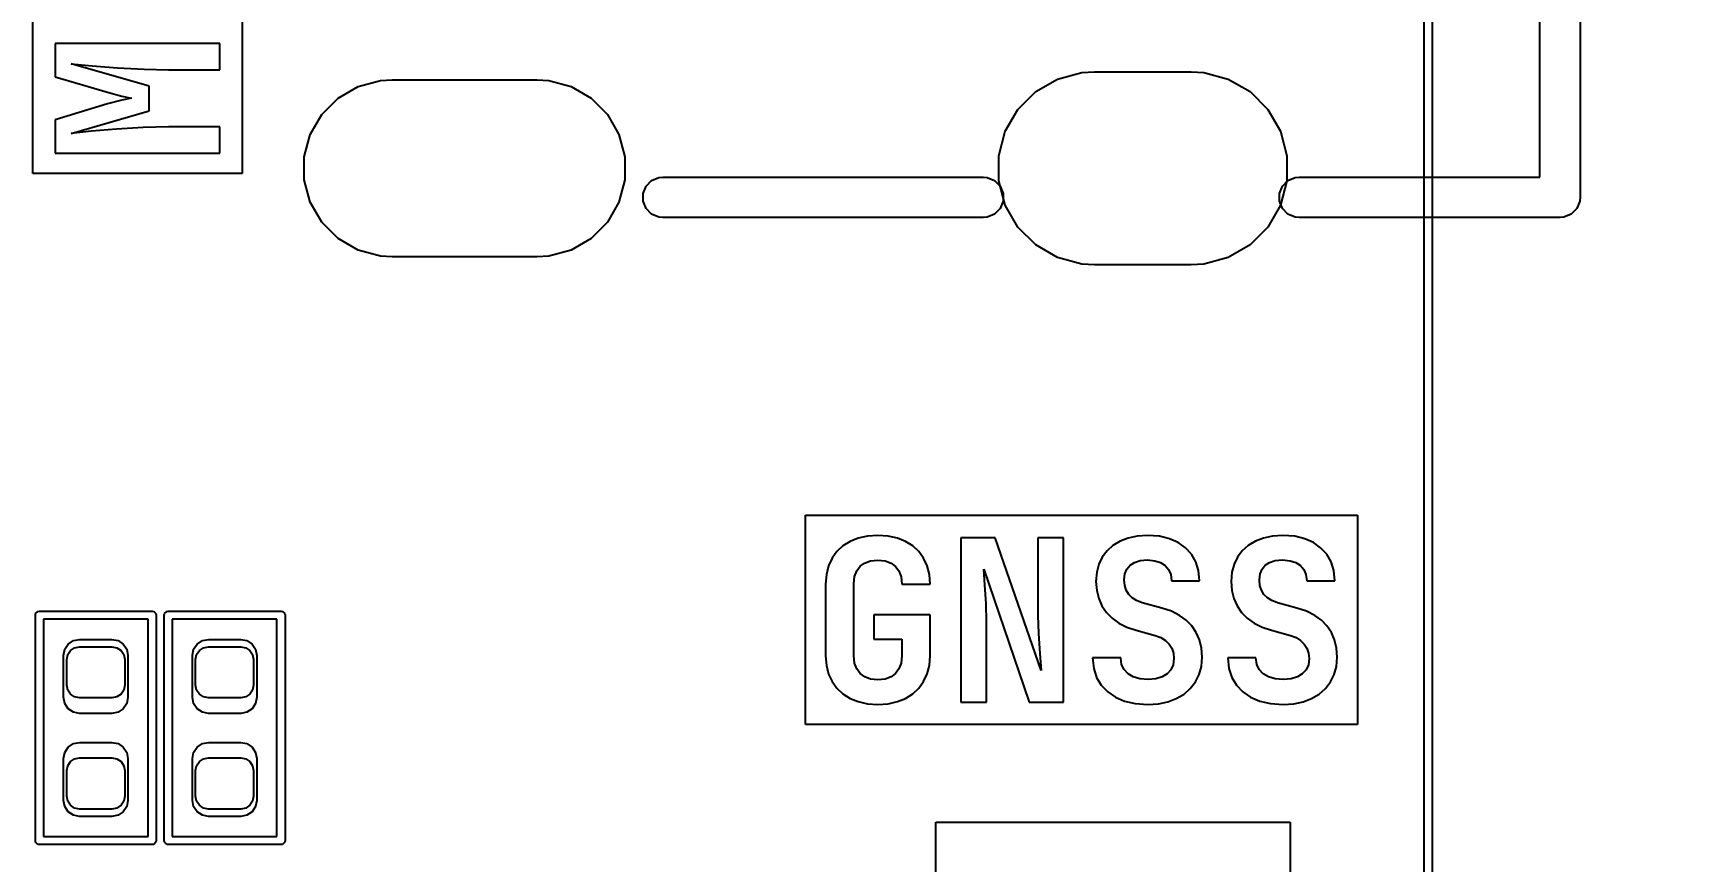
# Model space of a CAD drawing. Extents: x 100 to 191, y -173 to -30.
# Drawn here: x 156.37 to 166.58, y -122.27 to -117.13 of the extents above; entities that cross this region are included whole.
import ezdxf

# ---------------------------------------------------------------- set-up
doc = ezdxf.new("R2010")
doc.units = 0
doc.layers.get('0').update_dxf_attribs({"linetype": 'CONTINUOUS'})
doc.layers.get('Defpoints').update_dxf_attribs({"linetype": 'CONTINUOUS'})
doc.layers.add('BLACK', color=7, linetype='CONTINUOUS')
doc.dimstyles.get("Standard").update_dxf_attribs({"dimtxt": 3, "dimasz": 3, "dimexe": 0.18, "dimexo": 0.0625, "dimgap": 0.09, "dimtad": 0, "dimtih": 1, "dimtoh": 1, "dimzin": 0, "dimdsep": 46, "dimtxsty": 'Standard', "dimcen": 0.09, "dimclrd": 3, "dimclre": 3, "dimclrt": 3, "dimadec": 0, "dimazin": 0, "dimtfac": 1, "dimtofl": 0, "dimtmove": 0, "dimatfit": 3, "dimfxl": 1, "dimtolj": 1, "dimtzin": 0, "dimarcsym": 0})

# ---------------------------------------------------------------- blocks, each defined once
blk = doc.blocks.new('*D14')
at = {"color": 3, "linetype": 'Continuous', "lineweight": -2}
for p, q in [((162.437, -52.406), (185.143, -52.417)), ((184.961, -55.417), (184.936, -106.524)), ((184.909, -160.811), (184.934, -109.704)), ((162.381, -163.8), (185.087, -163.811))]:
    blk.add_line(p, q, dxfattribs=at)
at = {"color": 3, "linetype": 'Continuous'}
for points in [[(184.461, -55.417), (185.461, -55.417), (184.963, -52.417)], [(184.409, -160.811), (185.409, -160.812), (184.907, -163.811)]]:
    blk.add_solid(points, dxfattribs=at)
at = {"layer": 'Defpoints', "color": 0, "linetype": 'Continuous'}
for p in [(162.374, -52.406), (184.963, -52.417), (162.319, -163.8)]:
    blk.add_point(p, dxfattribs=at)
at = {"color": 3, "linetype": 'Continuous', "insert": (184.935, -108.114), "char_height": 3, "attachment_point": 5}
blk.add_mtext('\\A1;111.39', dxfattribs=at)

msp = doc.modelspace()

# ---------------------------------------------------------------- linework, layer by layer
at = {"layer": 'BLACK', "linetype": 'Continuous'}
for p, q in [((165.0115, -158.241995), (165.0115, -51.75159)), ((165.0615, -51.75159), (165.0615, -158.242)), ((165.7295, -118.0254), (165.7295, -109.202743)), ((165.9795, -109.1504), (165.9795, -118.1504)), ((156.374215, -118.002229), (156.374215, -110.350144)), ((157.673482, -110.350144), (157.673482, -118.002229)), ((157.5345, -117.194509), (156.513198, -117.194509)), ((156.513198, -117.194509), (156.513198, -117.401566)), ((157.5345, -117.358213), (157.5345, -117.194509)), ((157.095229, -117.460306), (156.612544, -117.32182)), ((156.612544, -117.32182), (156.742664, -117.333727)), ((156.742664, -117.333727), (156.899346, -117.345634)), ((156.899346, -117.345634), (157.064454, -117.354732)), ((157.064454, -117.354732), (157.216923, -117.358213)), ((157.216923, -117.358213), (157.5345, -117.358213)), ((162.73489, -117.416072), (162.886184, -117.375533)), ((162.73489, -117.416072), (162.886184, -117.375533)), ((162.886184, -117.375533), (162.9645, -117.3704)), ((162.886184, -117.375533), (162.9645, -117.3704)), ((162.9645, -117.3704), (163.5645, -117.3704)), ((162.9645, -117.3704), (163.5645, -117.3704)), ((163.5645, -117.3704), (163.642816, -117.375533)), ((163.5645, -117.3704), (163.642816, -117.375533)), ((163.642816, -117.375533), (163.79411, -117.416072)), ((163.642816, -117.375533), (163.79411, -117.416072)), ((156.513198, -117.401566), (156.837797, -117.498103)), ((157.095229, -117.612836), (157.095229, -117.460306)), ((158.269681, -117.534056), (158.394024, -117.462266)), ((158.269681, -117.534056), (158.394024, -117.462266)), ((158.394024, -117.462266), (158.532711, -117.425105)), ((158.394024, -117.462266), (158.532711, -117.425105)), ((158.532711, -117.425105), (158.6045, -117.4204)), ((158.532711, -117.425105), (158.6045, -117.4204)), ((158.6045, -117.4204), (159.5045, -117.4204)), ((158.6045, -117.4204), (159.5045, -117.4204)), ((159.5045, -117.4204), (159.576289, -117.425105)), ((159.5045, -117.4204), (159.576289, -117.425105)), ((159.576289, -117.425105), (159.714976, -117.462266)), ((159.576289, -117.425105), (159.714976, -117.462266)), ((159.714976, -117.462266), (159.839319, -117.534056)), ((159.714976, -117.462266), (159.839319, -117.534056)), ((162.599243, -117.494388), (162.73489, -117.416072)), ((162.599243, -117.494388), (162.73489, -117.416072)), ((163.79411, -117.416072), (163.929757, -117.494388)), ((163.79411, -117.416072), (163.929757, -117.494388)), ((156.837797, -117.569422), (156.513198, -117.670172)), ((156.837797, -117.498103), (156.92664, -117.522588)), ((156.92664, -117.546341), (156.837797, -117.569422)), ((156.92664, -117.522588), (156.986052, -117.534434)), ((156.986052, -117.534434), (156.92664, -117.546341)), ((158.168156, -117.635581), (158.269681, -117.534056)), ((158.168156, -117.635581), (158.269681, -117.534056)), ((159.839319, -117.534056), (159.940844, -117.635581)), ((159.839319, -117.534056), (159.940844, -117.635581)), ((162.488488, -117.605143), (162.599243, -117.494388)), ((162.488488, -117.605143), (162.599243, -117.494388)), ((163.929757, -117.494388), (164.040512, -117.605143)), ((163.929757, -117.494388), (164.040512, -117.605143)), ((156.513198, -117.670172), (156.513198, -117.877229)), ((156.612544, -117.75413), (157.095229, -117.612836)), ((158.096366, -117.759924), (158.168156, -117.635581)), ((158.096366, -117.759924), (158.168156, -117.635581)), ((159.940844, -117.635581), (160.012634, -117.759924)), ((159.940844, -117.635581), (160.012634, -117.759924)), ((162.410172, -117.74079), (162.488488, -117.605143)), ((162.410172, -117.74079), (162.488488, -117.605143)), ((164.040512, -117.605143), (164.118828, -117.74079)), ((164.040512, -117.605143), (164.118828, -117.74079)), ((156.737779, -117.740147), (156.612544, -117.75413)), ((156.892385, -117.727569), (156.737779, -117.740147)), ((157.058165, -117.717738), (156.892385, -117.727569)), ((157.216923, -117.713525), (157.058165, -117.717738)), ((157.5345, -117.713525), (157.216923, -117.713525)), ((157.5345, -117.877229), (157.5345, -117.713525)), ((158.059205, -117.898611), (158.096366, -117.759924)), ((158.059205, -117.898611), (158.096366, -117.759924)), ((160.012634, -117.759924), (160.049795, -117.898611)), ((160.012634, -117.759924), (160.049795, -117.898611)), ((162.369633, -117.892084), (162.410172, -117.74079)), ((162.369633, -117.892084), (162.410172, -117.74079)), ((164.118828, -117.74079), (164.159367, -117.892084)), ((164.118828, -117.74079), (164.159367, -117.892084)), ((156.513198, -117.877229), (157.5345, -117.877229)), ((158.059205, -118.042189), (158.059205, -117.898611)), ((158.059205, -118.042189), (158.059205, -117.898611)), ((160.049795, -117.898611), (160.049795, -118.042189)), ((160.049795, -117.898611), (160.049795, -118.042189)), ((162.369633, -118.048716), (162.369633, -117.892084)), ((162.369633, -118.048716), (162.369633, -117.892084)), ((164.159367, -117.892084), (164.159367, -118.048716)), ((164.159367, -117.892084), (164.159367, -118.048716)), ((157.673482, -118.002229), (156.374215, -118.002229)), ((158.096366, -118.180876), (158.059205, -118.042189)), ((158.096366, -118.180876), (158.059205, -118.042189)), ((160.049795, -118.042189), (160.012634, -118.180876)), ((160.049795, -118.042189), (160.012634, -118.180876)), ((160.161902, -118.126014), (160.180566, -118.080954)), ((160.180566, -118.080954), (160.215054, -118.046466)), ((160.215054, -118.046466), (160.260114, -118.027802)), ((160.260114, -118.027802), (160.2845, -118.0254)), ((160.2845, -118.0254), (162.2745, -118.0254)), ((162.2745, -118.0254), (162.298886, -118.027802)), ((162.298886, -118.027802), (162.343946, -118.046466)), ((162.343946, -118.046466), (162.378434, -118.080954)), ((162.410172, -118.20001), (162.369633, -118.048716)), ((162.410172, -118.20001), (162.369633, -118.048716)), ((162.378434, -118.080954), (162.397098, -118.126014)), ((164.111902, -118.126014), (164.130566, -118.080954)), ((164.159367, -118.048716), (164.118828, -118.20001)), ((164.159367, -118.048716), (164.118828, -118.20001)), ((164.130566, -118.080954), (164.165054, -118.046466)), ((164.165054, -118.046466), (164.210114, -118.027802)), ((164.210114, -118.027802), (164.2345, -118.0254)), ((164.2345, -118.0254), (165.7295, -118.0254)), ((158.168156, -118.305219), (158.096366, -118.180876)), ((158.168156, -118.305219), (158.096366, -118.180876)), ((160.012634, -118.180876), (159.940844, -118.305219)), ((160.012634, -118.180876), (159.940844, -118.305219)), ((160.161902, -118.174786), (160.161902, -118.126014)), ((160.180566, -118.219846), (160.161902, -118.174786)), ((162.397098, -118.174786), (162.378434, -118.219846)), ((162.397098, -118.126014), (162.397098, -118.174786)), ((164.111902, -118.174786), (164.111902, -118.126014)), ((164.130566, -118.219846), (164.111902, -118.174786)), ((165.977098, -118.174786), (165.958434, -118.219846)), ((165.9795, -118.1504), (165.977098, -118.174786)), ((160.215054, -118.254334), (160.180566, -118.219846)), ((160.260114, -118.272998), (160.215054, -118.254334)), ((160.2845, -118.2754), (160.260114, -118.272998)), ((162.2745, -118.2754), (160.2845, -118.2754)), ((162.298886, -118.272998), (162.2745, -118.2754)), ((162.343946, -118.254334), (162.298886, -118.272998)), ((162.378434, -118.219846), (162.343946, -118.254334)), ((162.488488, -118.335657), (162.410172, -118.20001)), ((162.488488, -118.335657), (162.410172, -118.20001)), ((164.118828, -118.20001), (164.040512, -118.335657)), ((164.118828, -118.20001), (164.040512, -118.335657)), ((164.165054, -118.254334), (164.130566, -118.219846)), ((164.210114, -118.272998), (164.165054, -118.254334)), ((164.2345, -118.2754), (164.210114, -118.272998)), ((165.8545, -118.2754), (164.2345, -118.2754)), ((165.878886, -118.272998), (165.8545, -118.2754)), ((165.923946, -118.254334), (165.878886, -118.272998)), ((165.958434, -118.219846), (165.923946, -118.254334)), ((158.269681, -118.406744), (158.168156, -118.305219)), ((158.269681, -118.406744), (158.168156, -118.305219)), ((159.940844, -118.305219), (159.839319, -118.406744)), ((159.940844, -118.305219), (159.839319, -118.406744)), ((162.599243, -118.446412), (162.488488, -118.335657)), ((162.599243, -118.446412), (162.488488, -118.335657)), ((164.040512, -118.335657), (163.929757, -118.446412)), ((164.040512, -118.335657), (163.929757, -118.446412)), ((158.394024, -118.478534), (158.269681, -118.406744)), ((158.394024, -118.478534), (158.269681, -118.406744)), ((158.532711, -118.515695), (158.394024, -118.478534)), ((158.532711, -118.515695), (158.394024, -118.478534)), ((159.714976, -118.478534), (159.576289, -118.515695)), ((159.714976, -118.478534), (159.576289, -118.515695)), ((159.839319, -118.406744), (159.714976, -118.478534)), ((159.839319, -118.406744), (159.714976, -118.478534)), ((162.73489, -118.524728), (162.599243, -118.446412)), ((162.73489, -118.524728), (162.599243, -118.446412)), ((163.929757, -118.446412), (163.79411, -118.524728)), ((163.929757, -118.446412), (163.79411, -118.524728)), ((158.6045, -118.5204), (158.532711, -118.515695)), ((158.6045, -118.5204), (158.532711, -118.515695)), ((159.5045, -118.5204), (158.6045, -118.5204)), ((159.5045, -118.5204), (158.6045, -118.5204)), ((159.576289, -118.515695), (159.5045, -118.5204)), ((159.576289, -118.515695), (159.5045, -118.5204)), ((162.886184, -118.565267), (162.73489, -118.524728)), ((162.886184, -118.565267), (162.73489, -118.524728)), ((162.9645, -118.5704), (162.886184, -118.565267)), ((162.9645, -118.5704), (162.886184, -118.565267)), ((163.5645, -118.5704), (162.9645, -118.5704)), ((163.5645, -118.5704), (162.9645, -118.5704)), ((163.642816, -118.565267), (163.5645, -118.5704)), ((163.642816, -118.565267), (163.5645, -118.5704)), ((163.79411, -118.524728), (163.642816, -118.565267)), ((163.79411, -118.524728), (163.642816, -118.565267)), ((161.17025, -121.424552), (161.17025, -120.125285)), ((161.17025, -120.125285), (164.596811, -120.125285)), ((164.596811, -120.125285), (164.596811, -121.424552)), ((161.402521, -120.315765), (161.365252, -120.350588)), ((161.447718, -120.287349), (161.402521, -120.315765)), ((161.497483, -120.26727), (161.447718, -120.287349)), ((161.554404, -120.254697), (161.497483, -120.26727)), ((161.619787, -120.250285), (161.554404, -120.254697)), ((161.68422, -120.254676), (161.619787, -120.250285)), ((161.7407, -120.267229), (161.68422, -120.254676)), ((161.790452, -120.287349), (161.7407, -120.267229)), ((161.835731, -120.315743), (161.790452, -120.287349)), ((161.873253, -120.350567), (161.835731, -120.315743)), ((162.348486, -120.264268), (162.134468, -120.264268)), ((162.134468, -120.264268), (162.134468, -121.28557)), ((162.632479, -121.089687), (162.348486, -120.264268)), ((162.77243, -120.264268), (162.61294, -120.264268)), ((162.61294, -120.264268), (162.61294, -120.748357)), ((162.77243, -121.28557), (162.77243, -120.264268)), ((163.079163, -120.312252), (163.042373, -120.345236)), ((163.124079, -120.285273), (163.079163, -120.312252)), ((163.173281, -120.266334), (163.124079, -120.285273)), ((163.229531, -120.254455), (163.173281, -120.266334)), ((163.294072, -120.250285), (163.229531, -120.254455)), ((163.368107, -120.255608), (163.294072, -120.250285)), ((163.430733, -120.270608), (163.368107, -120.255608)), ((163.483869, -120.294335), (163.430733, -120.270608)), ((163.529034, -120.32655), (163.483869, -120.294335)), ((163.566761, -120.367519), (163.529034, -120.32655)), ((163.918382, -120.312252), (163.881591, -120.345236)), ((163.963297, -120.285273), (163.918382, -120.312252)), ((164.012499, -120.266334), (163.963297, -120.285273)), ((164.068749, -120.254455), (164.012499, -120.266334)), ((164.13329, -120.250285), (164.068749, -120.254455)), ((164.207326, -120.255608), (164.13329, -120.250285)), ((164.269952, -120.270608), (164.207326, -120.255608)), ((164.323087, -120.294335), (164.269952, -120.270608)), ((164.368252, -120.32655), (164.323087, -120.294335)), ((164.405979, -120.367519), (164.368252, -120.32655)), ((161.313399, -120.439042), (161.299943, -120.492005)), ((161.335122, -120.392312), (161.313399, -120.439042)), ((161.365252, -120.350588), (161.335122, -120.392312)), ((161.509267, -120.441955), (161.537602, -120.421658)), ((161.537602, -120.421658), (161.573695, -120.408811)), ((161.573695, -120.408811), (161.619787, -120.404158)), ((161.619787, -120.404158), (161.665849, -120.408907)), ((161.665849, -120.408907), (161.70169, -120.421998)), ((161.70169, -120.421998), (161.729636, -120.442687)), ((161.903781, -120.392312), (161.873253, -120.350567)), ((161.925919, -120.439086), (161.903781, -120.392312)), ((161.939613, -120.492045), (161.925919, -120.439086)), ((162.991443, -120.429019), (162.978266, -120.47898)), ((163.012826, -120.384619), (162.991443, -120.429019)), ((163.042373, -120.345236), (163.012826, -120.384619)), ((163.165351, -120.459776), (163.185628, -120.435665)), ((163.185628, -120.435665), (163.212234, -120.418234)), ((163.212234, -120.418234), (163.247112, -120.406959)), ((163.247112, -120.406959), (163.292668, -120.402815)), ((163.292668, -120.402815), (163.339046, -120.407091)), ((163.339046, -120.407091), (163.375109, -120.418809)), ((163.375109, -120.418809), (163.403127, -120.43707)), ((163.403127, -120.43707), (163.424584, -120.46226)), ((163.593834, -120.41447), (163.566761, -120.367519)), ((163.610797, -120.468563), (163.593834, -120.41447)), ((163.830662, -120.429019), (163.817485, -120.47898)), ((163.852045, -120.384619), (163.830662, -120.429019)), ((163.881591, -120.345236), (163.852045, -120.384619)), ((164.004569, -120.459776), (164.024847, -120.435665)), ((164.024847, -120.435665), (164.051453, -120.418234)), ((164.051453, -120.418234), (164.086331, -120.406959)), ((164.086331, -120.406959), (164.131886, -120.402815)), ((164.131886, -120.402815), (164.178264, -120.407091)), ((164.178264, -120.407091), (164.214327, -120.418809)), ((164.214327, -120.418809), (164.242345, -120.43707)), ((164.242345, -120.43707), (164.263802, -120.46226)), ((164.433053, -120.41447), (164.405979, -120.367519)), ((164.450015, -120.468563), (164.433053, -120.41447)), ((161.299943, -120.492005), (161.29525, -120.552475)), ((161.470128, -120.55107), (161.474955, -120.505113)), ((161.474955, -120.505113), (161.488247, -120.469539)), ((161.488247, -120.469539), (161.509267, -120.441955)), ((161.729636, -120.442687), (161.750293, -120.470627)), ((161.750293, -120.470627), (161.763363, -120.506449)), ((161.763363, -120.506449), (161.768104, -120.552475)), ((161.944386, -120.552475), (161.939613, -120.492045)), ((162.284128, -120.558092), (162.277167, -120.460151)), ((162.277167, -120.460151), (162.558352, -121.28557)), ((162.978266, -120.47898), (162.973687, -120.535683)), ((162.973687, -120.535683), (162.977961, -120.591588)), ((163.148564, -120.525913), (163.152955, -120.489312)), ((163.151908, -120.560347), (163.148564, -120.525913)), ((163.152955, -120.489312), (163.165351, -120.459776)), ((163.424584, -120.46226), (163.437688, -120.49315)), ((163.437688, -120.49315), (163.442327, -120.53147)), ((163.442327, -120.53147), (163.617205, -120.53147)), ((163.617205, -120.53147), (163.610797, -120.468563)), ((163.817485, -120.47898), (163.812905, -120.535683)), ((163.812905, -120.535683), (163.81718, -120.591588)), ((163.987783, -120.525913), (163.992173, -120.489312)), ((163.991126, -120.560347), (163.987783, -120.525913)), ((163.992173, -120.489312), (164.004569, -120.459776)), ((164.263802, -120.46226), (164.276906, -120.49315)), ((164.276906, -120.49315), (164.281546, -120.53147)), ((164.281546, -120.53147), (164.456424, -120.53147)), ((164.456424, -120.53147), (164.450015, -120.468563)), ((161.29525, -120.552475), (161.29525, -120.997363)), ((161.470128, -120.997363), (161.470128, -120.55107)), ((161.768104, -120.552475), (161.944386, -120.552475)), ((162.29115, -120.675634), (162.284128, -120.558092)), ((162.977961, -120.591588), (162.990345, -120.641797)), ((162.990345, -120.641797), (163.010534, -120.687269)), ((163.16151, -120.590115), (163.151908, -120.560347)), ((163.177202, -120.616161), (163.16151, -120.590115)), ((163.198505, -120.637893), (163.177202, -120.616161)), ((163.225871, -120.655398), (163.198505, -120.637893)), ((163.81718, -120.591588), (163.829563, -120.641797)), ((163.829563, -120.641797), (163.849753, -120.687269)), ((164.000728, -120.590115), (163.991126, -120.560347)), ((164.01642, -120.616161), (164.000728, -120.590115)), ((164.037723, -120.637893), (164.01642, -120.616161)), ((164.06509, -120.655398), (164.037723, -120.637893)), ((156.3895, -120.74557), (156.391403, -120.736003)), ((156.3895, -122.14557), (156.3895, -120.74557)), ((156.391403, -120.736003), (156.404933, -120.722473)), ((156.404933, -120.722473), (156.4145, -120.72057)), ((156.4145, -120.72057), (157.1145, -120.72057)), ((157.1145, -120.72057), (157.124067, -120.722473)), ((157.124067, -120.722473), (157.137597, -120.736003)), ((157.137597, -120.736003), (157.1395, -120.74557)), ((157.1395, -120.74557), (157.1395, -122.14557)), ((157.1895, -120.74557), (157.191403, -120.736003)), ((157.1895, -122.14557), (157.1895, -120.74557)), ((157.191403, -120.736003), (157.204933, -120.722473)), ((157.204933, -120.722473), (157.2145, -120.72057)), ((157.2145, -120.72057), (157.9145, -120.72057)), ((157.9145, -120.72057), (157.924067, -120.722473)), ((157.924067, -120.722473), (157.937597, -120.736003)), ((157.937597, -120.736003), (157.9395, -120.74557)), ((157.9395, -120.74557), (157.9395, -122.14557)), ((161.944386, -120.74274), (161.59463, -120.74274)), ((161.59463, -120.74274), (161.59463, -120.893865)), ((161.944386, -120.997363), (161.944386, -120.74274)), ((162.293959, -120.786093), (162.29115, -120.675634)), ((163.010534, -120.687269), (163.038716, -120.728757)), ((163.038716, -120.728757), (163.073533, -120.764574)), ((163.260489, -120.668612), (163.225871, -120.655398)), ((163.382183, -120.702195), (163.260489, -120.668612)), ((163.441916, -120.721597), (163.382183, -120.702195)), ((163.492003, -120.746512), (163.441916, -120.721597)), ((163.533772, -120.776639), (163.492003, -120.746512)), ((163.849753, -120.687269), (163.877935, -120.728757)), ((163.877935, -120.728757), (163.912751, -120.764574)), ((164.099707, -120.668612), (164.06509, -120.655398)), ((164.221401, -120.702195), (164.099707, -120.668612)), ((164.281135, -120.721597), (164.221401, -120.702195)), ((164.331221, -120.746512), (164.281135, -120.721597)), ((164.372991, -120.776639), (164.331221, -120.746512)), ((156.4395, -120.77057), (156.4395, -122.12057)), ((157.0895, -120.77057), (156.4395, -120.77057)), ((157.0895, -122.12057), (157.0895, -120.77057)), ((157.2395, -120.77057), (157.2395, -122.12057)), ((157.8895, -120.77057), (157.2395, -120.77057)), ((157.8895, -122.12057), (157.8895, -120.77057)), ((162.293959, -121.28557), (162.293959, -120.786093)), ((162.61294, -120.748357), (162.61642, -120.860282)), ((163.073533, -120.764574), (163.115363, -120.794928)), ((163.115363, -120.794928), (163.165138, -120.819916)), ((163.165138, -120.819916), (163.224096, -120.839277)), ((163.224096, -120.839277), (163.341638, -120.871456)), ((163.568235, -120.812044), (163.533772, -120.776639)), ((163.595968, -120.853098), (163.568235, -120.812044)), ((163.912751, -120.764574), (163.954581, -120.794928)), ((163.954581, -120.794928), (164.004356, -120.819916)), ((164.004356, -120.819916), (164.063315, -120.839277)), ((164.063315, -120.839277), (164.180857, -120.871456)), ((164.407453, -120.812044), (164.372991, -120.776639)), ((164.435186, -120.853098), (164.407453, -120.812044)), ((156.572112, -120.957302), (156.593789, -120.924859)), ((156.593789, -120.924859), (156.626232, -120.903182)), ((156.607785, -120.964855), (156.633577, -120.947622)), ((156.626232, -120.903182), (156.6645, -120.89557)), ((156.633577, -120.947622), (156.664, -120.94157)), ((156.664, -120.94157), (156.865, -120.94157)), ((156.6645, -120.89557), (156.8645, -120.89557)), ((156.8645, -120.89557), (156.902768, -120.903182)), ((156.865, -120.94157), (156.895423, -120.947622)), ((156.895423, -120.947622), (156.921215, -120.964855)), ((156.902768, -120.903182), (156.935211, -120.924859)), ((156.935211, -120.924859), (156.956888, -120.957302)), ((157.372112, -120.957302), (157.393789, -120.924859)), ((157.393789, -120.924859), (157.426232, -120.903182)), ((157.407785, -120.964855), (157.433577, -120.947622)), ((157.426232, -120.903182), (157.4645, -120.89557)), ((157.433577, -120.947622), (157.464, -120.94157)), ((157.464, -120.94157), (157.665, -120.94157)), ((157.4645, -120.89557), (157.6645, -120.89557)), ((157.6645, -120.89557), (157.702768, -120.903182)), ((157.665, -120.94157), (157.695423, -120.947622)), ((157.695423, -120.947622), (157.721215, -120.964855)), ((157.702768, -120.903182), (157.735211, -120.924859)), ((157.735211, -120.924859), (157.756888, -120.957302)), ((161.59463, -120.893865), (161.768104, -120.893865)), ((161.768104, -120.893865), (161.768104, -120.997363)), ((162.61642, -120.860282), (162.624114, -120.984113)), ((163.341638, -120.871456), (163.376242, -120.884644)), ((163.376242, -120.884644), (163.404346, -120.902374)), ((163.404346, -120.902374), (163.42694, -120.92464)), ((163.42694, -120.92464), (163.443954, -120.951186)), ((163.443954, -120.951186), (163.454194, -120.980736)), ((163.615964, -120.898717), (163.595968, -120.853098)), ((163.628308, -120.949731), (163.615964, -120.898717)), ((163.632593, -121.007194), (163.628308, -120.949731)), ((164.180857, -120.871456), (164.215461, -120.884644)), ((164.215461, -120.884644), (164.243564, -120.902374)), ((164.243564, -120.902374), (164.266159, -120.92464)), ((164.266159, -120.92464), (164.283173, -120.951186)), ((164.283173, -120.951186), (164.293413, -120.980736)), ((164.455182, -120.898717), (164.435186, -120.853098)), ((164.467526, -120.949731), (164.455182, -120.898717)), ((164.471811, -121.007194), (164.467526, -120.949731)), ((156.5645, -120.99557), (156.572112, -120.957302)), ((156.5645, -121.25557), (156.5645, -120.99557)), ((156.5845, -121.02107), (156.590552, -120.990647)), ((156.5845, -121.18007), (156.5845, -121.02107)), ((156.590552, -120.990647), (156.607785, -120.964855)), ((156.921215, -120.964855), (156.938448, -120.990647)), ((156.938448, -120.990647), (156.9445, -121.02107)), ((156.9445, -121.02107), (156.9445, -121.18007)), ((156.956888, -120.957302), (156.9645, -120.99557)), ((156.9645, -120.99557), (156.9645, -121.25557)), ((157.3645, -120.99557), (157.372112, -120.957302)), ((157.3645, -121.25557), (157.3645, -120.99557)), ((157.3845, -121.02107), (157.390552, -120.990647)), ((157.3845, -121.18007), (157.3845, -121.02107)), ((157.390552, -120.990647), (157.407785, -120.964855)), ((157.721215, -120.964855), (157.738448, -120.990647)), ((157.738448, -120.990647), (157.7445, -121.02107)), ((157.7445, -121.02107), (157.7445, -121.18007)), ((157.756888, -120.957302), (157.7645, -120.99557)), ((157.7645, -120.99557), (157.7645, -121.25557)), ((161.29525, -120.997363), (161.299942, -121.057833)), ((161.474923, -121.043389), (161.470128, -120.997363)), ((161.488195, -121.079503), (161.474923, -121.043389)), ((161.763379, -121.043443), (161.750318, -121.079556)), ((161.768104, -120.997363), (161.763379, -121.043443)), ((161.939614, -121.057793), (161.944386, -120.997363)), ((162.624114, -120.984113), (162.632479, -121.089687)), ((163.12756, -121.011346), (162.952682, -121.011346)), ((162.952682, -121.011346), (162.959443, -121.076185)), ((163.132841, -121.051108), (163.12756, -121.011346)), ((163.147898, -121.083398), (163.132841, -121.051108)), ((163.452717, -121.053167), (163.438522, -121.084758)), ((163.457715, -121.014155), (163.452717, -121.053167)), ((163.454194, -120.980736), (163.457715, -121.014155)), ((163.627745, -121.063768), (163.632593, -121.007194)), ((163.966778, -121.011346), (163.7919, -121.011346)), ((163.7919, -121.011346), (163.798661, -121.076185)), ((163.972059, -121.051108), (163.966778, -121.011346)), ((163.987116, -121.083398), (163.972059, -121.051108)), ((164.291935, -121.053167), (164.277741, -121.084758)), ((164.296933, -121.014155), (164.291935, -121.053167)), ((164.293413, -120.980736), (164.296933, -121.014155)), ((164.466964, -121.063768), (164.471811, -121.007194)), ((161.299942, -121.057833), (161.313397, -121.110817)), ((161.313397, -121.110817), (161.335122, -121.157586)), ((161.509267, -121.107944), (161.488195, -121.079503)), ((161.537707, -121.129019), (161.509267, -121.107944)), ((161.573803, -121.14229), (161.537707, -121.129019)), ((161.619787, -121.147084), (161.573803, -121.14229)), ((161.665799, -121.142271), (161.619787, -121.147084)), ((161.701641, -121.128988), (161.665799, -121.142271)), ((161.729636, -121.107944), (161.701641, -121.128988)), ((161.750318, -121.079556), (161.729636, -121.107944)), ((161.903781, -121.157586), (161.925921, -121.110773)), ((161.925921, -121.110773), (161.939614, -121.057793)), ((162.959443, -121.076185), (162.977417, -121.1318)), ((162.977417, -121.1318), (163.00618, -121.179984)), ((163.172989, -121.11002), (163.147898, -121.083398)), ((163.205157, -121.129056), (163.172989, -121.11002)), ((163.245702, -121.141254), (163.205157, -121.129056)), ((163.29682, -121.145679), (163.245702, -121.141254)), ((163.346092, -121.141317), (163.29682, -121.145679)), ((163.384739, -121.12934), (163.346092, -121.141317)), ((163.415033, -121.110692), (163.384739, -121.12934)), ((163.438522, -121.084758), (163.415033, -121.110692)), ((163.590583, -121.160395), (163.613673, -121.114466)), ((163.613673, -121.114466), (163.627745, -121.063768)), ((163.798661, -121.076185), (163.816635, -121.1318)), ((163.816635, -121.1318), (163.845399, -121.179984)), ((164.012207, -121.11002), (163.987116, -121.083398)), ((164.044376, -121.129056), (164.012207, -121.11002)), ((164.08492, -121.141254), (164.044376, -121.129056)), ((164.136038, -121.145679), (164.08492, -121.141254)), ((164.185311, -121.141317), (164.136038, -121.145679)), ((164.223958, -121.12934), (164.185311, -121.141317)), ((164.254252, -121.110692), (164.223958, -121.12934)), ((164.277741, -121.084758), (164.254252, -121.110692)), ((164.429801, -121.160395), (164.452892, -121.114466)), ((164.452892, -121.114466), (164.466964, -121.063768)), ((156.572112, -121.293838), (156.5645, -121.25557)), ((156.590552, -121.210493), (156.5845, -121.18007)), ((156.607785, -121.236285), (156.590552, -121.210493)), ((156.633577, -121.253518), (156.607785, -121.236285)), ((156.664, -121.25957), (156.633577, -121.253518)), ((156.895423, -121.253518), (156.865, -121.25957)), ((156.921215, -121.236285), (156.895423, -121.253518)), ((156.938448, -121.210493), (156.921215, -121.236285)), ((156.9445, -121.18007), (156.938448, -121.210493)), ((156.9645, -121.25557), (156.956888, -121.293838)), ((157.372112, -121.293838), (157.3645, -121.25557)), ((157.390552, -121.210493), (157.3845, -121.18007)), ((157.407785, -121.236285), (157.390552, -121.210493)), ((157.433577, -121.253518), (157.407785, -121.236285)), ((157.464, -121.25957), (157.433577, -121.253518)), ((157.695423, -121.253518), (157.665, -121.25957)), ((157.721215, -121.236285), (157.695423, -121.253518)), ((157.738448, -121.210493), (157.721215, -121.236285)), ((157.7445, -121.18007), (157.738448, -121.210493)), ((157.7645, -121.25557), (157.756888, -121.293838)), ((161.335122, -121.157586), (161.365248, -121.199273)), ((161.365248, -121.199273), (161.402517, -121.234077)), ((161.402517, -121.234077), (161.447718, -121.262489)), ((161.790452, -121.262489), (161.835735, -121.234098)), ((161.835735, -121.234098), (161.873257, -121.199293)), ((161.873257, -121.199293), (161.903781, -121.157586)), ((163.00618, -121.179984), (163.04641, -121.221944)), ((163.04641, -121.221944), (163.094286, -121.254646)), ((163.094286, -121.254646), (163.15062, -121.278812)), ((163.472369, -121.263221), (163.520044, -121.23516)), ((163.520044, -121.23516), (163.55913, -121.201002)), ((163.55913, -121.201002), (163.590583, -121.160395)), ((163.845399, -121.179984), (163.885628, -121.221944)), ((163.885628, -121.221944), (163.933505, -121.254646)), ((163.933505, -121.254646), (163.989839, -121.278812)), ((164.311588, -121.263221), (164.359262, -121.23516)), ((164.359262, -121.23516), (164.398348, -121.201002)), ((164.398348, -121.201002), (164.429801, -121.160395)), ((156.593789, -121.326281), (156.572112, -121.293838)), ((156.626232, -121.347958), (156.593789, -121.326281)), ((156.6645, -121.35557), (156.626232, -121.347958)), ((156.865, -121.25957), (156.664, -121.25957)), ((156.8645, -121.35557), (156.6645, -121.35557)), ((156.902768, -121.347958), (156.8645, -121.35557)), ((156.935211, -121.326281), (156.902768, -121.347958)), ((156.956888, -121.293838), (156.935211, -121.326281)), ((157.393789, -121.326281), (157.372112, -121.293838)), ((157.426232, -121.347958), (157.393789, -121.326281)), ((157.4645, -121.35557), (157.426232, -121.347958)), ((157.665, -121.25957), (157.464, -121.25957)), ((157.6645, -121.35557), (157.4645, -121.35557)), ((157.702768, -121.347958), (157.6645, -121.35557)), ((157.735211, -121.326281), (157.702768, -121.347958)), ((157.756888, -121.293838), (157.735211, -121.326281)), ((161.447718, -121.262489), (161.497483, -121.282567)), ((161.497483, -121.282567), (161.554404, -121.29514)), ((161.554404, -121.29514), (161.619787, -121.299552)), ((161.619787, -121.299552), (161.68422, -121.295162)), ((161.68422, -121.295162), (161.7407, -121.282609)), ((161.7407, -121.282609), (161.790452, -121.262489)), ((162.134468, -121.28557), (162.293959, -121.28557)), ((162.558352, -121.28557), (162.77243, -121.28557)), ((163.15062, -121.278812), (163.217003, -121.294118)), ((163.217003, -121.294118), (163.295415, -121.299552)), ((163.295415, -121.299552), (163.361788, -121.295258)), ((163.361788, -121.295258), (163.420392, -121.282956)), ((163.420392, -121.282956), (163.472369, -121.263221)), ((163.989839, -121.278812), (164.056221, -121.294118)), ((164.056221, -121.294118), (164.134634, -121.299552)), ((164.134634, -121.299552), (164.201007, -121.295258)), ((164.201007, -121.295258), (164.259611, -121.282956)), ((164.259611, -121.282956), (164.311588, -121.263221)), ((164.596811, -121.424552), (161.17025, -121.424552)), ((156.593789, -121.564859), (156.626232, -121.543182)), ((156.626232, -121.543182), (156.6645, -121.53557)), ((156.6645, -121.53557), (156.8645, -121.53557)), ((156.8645, -121.53557), (156.902768, -121.543182)), ((156.902768, -121.543182), (156.935211, -121.564859)), ((157.393789, -121.564859), (157.426232, -121.543182)), ((157.426232, -121.543182), (157.4645, -121.53557)), ((157.4645, -121.53557), (157.6645, -121.53557)), ((157.6645, -121.53557), (157.702768, -121.543182)), ((157.702768, -121.543182), (157.735211, -121.564859)), ((156.5645, -121.63557), (156.572112, -121.597302)), ((156.5645, -121.89557), (156.5645, -121.63557)), ((156.572112, -121.597302), (156.593789, -121.564859)), ((156.590552, -121.680647), (156.607785, -121.654855)), ((156.607785, -121.654855), (156.633577, -121.637622)), ((156.633577, -121.637622), (156.664, -121.63157)), ((156.664, -121.63157), (156.865, -121.63157)), ((156.865, -121.63157), (156.895423, -121.637622)), ((156.895423, -121.637622), (156.921215, -121.654855)), ((156.921215, -121.654855), (156.938448, -121.680647)), ((156.935211, -121.564859), (156.956888, -121.597302)), ((156.956888, -121.597302), (156.9645, -121.63557)), ((156.9645, -121.63557), (156.9645, -121.89557)), ((157.3645, -121.63557), (157.372112, -121.597302)), ((157.3645, -121.89557), (157.3645, -121.63557)), ((157.372112, -121.597302), (157.393789, -121.564859)), ((157.390552, -121.680647), (157.407785, -121.654855)), ((157.407785, -121.654855), (157.433577, -121.637622)), ((157.433577, -121.637622), (157.464, -121.63157)), ((157.464, -121.63157), (157.665, -121.63157)), ((157.665, -121.63157), (157.695423, -121.637622)), ((157.695423, -121.637622), (157.721215, -121.654855)), ((157.721215, -121.654855), (157.738448, -121.680647)), ((157.735211, -121.564859), (157.756888, -121.597302)), ((157.756888, -121.597302), (157.7645, -121.63557)), ((157.7645, -121.63557), (157.7645, -121.89557)), ((156.5845, -121.71107), (156.590552, -121.680647)), ((156.5845, -121.87007), (156.5845, -121.71107)), ((156.938448, -121.680647), (156.9445, -121.71107)), ((156.9445, -121.71107), (156.9445, -121.87007)), ((157.3845, -121.71107), (157.390552, -121.680647)), ((157.3845, -121.87007), (157.3845, -121.71107)), ((157.738448, -121.680647), (157.7445, -121.71107)), ((157.7445, -121.71107), (157.7445, -121.87007)), ((156.590552, -121.900493), (156.5845, -121.87007)), ((156.9445, -121.87007), (156.938448, -121.900493)), ((157.390552, -121.900493), (157.3845, -121.87007)), ((157.7445, -121.87007), (157.738448, -121.900493)), ((156.572112, -121.933838), (156.5645, -121.89557)), ((156.593789, -121.966281), (156.572112, -121.933838)), ((156.607785, -121.926285), (156.590552, -121.900493)), ((156.626232, -121.987958), (156.593789, -121.966281)), ((156.633577, -121.943518), (156.607785, -121.926285)), ((156.664, -121.94957), (156.633577, -121.943518)), ((156.865, -121.94957), (156.664, -121.94957)), ((156.895423, -121.943518), (156.865, -121.94957)), ((156.921215, -121.926285), (156.895423, -121.943518)), ((156.935211, -121.966281), (156.902768, -121.987958)), ((156.938448, -121.900493), (156.921215, -121.926285)), ((156.956888, -121.933838), (156.935211, -121.966281)), ((156.9645, -121.89557), (156.956888, -121.933838)), ((157.372112, -121.933838), (157.3645, -121.89557)), ((157.393789, -121.966281), (157.372112, -121.933838)), ((157.407785, -121.926285), (157.390552, -121.900493)), ((157.426232, -121.987958), (157.393789, -121.966281)), ((157.433577, -121.943518), (157.407785, -121.926285)), ((157.464, -121.94957), (157.433577, -121.943518)), ((157.665, -121.94957), (157.464, -121.94957)), ((157.695423, -121.943518), (157.665, -121.94957)), ((157.721215, -121.926285), (157.695423, -121.943518)), ((157.735211, -121.966281), (157.702768, -121.987958)), ((157.738448, -121.900493), (157.721215, -121.926285)), ((157.756888, -121.933838), (157.735211, -121.966281)), ((157.7645, -121.89557), (157.756888, -121.933838)), ((156.6645, -121.99557), (156.626232, -121.987958)), ((156.8645, -121.99557), (156.6645, -121.99557)), ((156.902768, -121.987958), (156.8645, -121.99557)), ((157.4645, -121.99557), (157.426232, -121.987958)), ((157.6645, -121.99557), (157.4645, -121.99557)), ((157.702768, -121.987958), (157.6645, -121.99557)), ((161.9795, -123.08057), (161.9795, -122.03057)), ((161.9795, -122.03057), (164.1795, -122.03057)), ((161.9795, -123.08057), (161.9795, -122.03057)), ((161.9795, -122.03057), (164.1795, -122.03057)), ((164.1795, -122.03057), (164.1795, -123.08057)), ((164.1795, -122.03057), (164.1795, -123.08057)), ((156.391403, -122.155137), (156.3895, -122.14557)), ((156.404933, -122.168667), (156.391403, -122.155137)), ((156.4145, -122.17057), (156.404933, -122.168667)), ((157.1145, -122.17057), (156.4145, -122.17057)), ((156.4395, -122.12057), (157.0895, -122.12057)), ((157.124067, -122.168667), (157.1145, -122.17057)), ((157.137597, -122.155137), (157.124067, -122.168667)), ((157.1395, -122.14557), (157.137597, -122.155137)), ((157.191403, -122.155137), (157.1895, -122.14557)), ((157.204933, -122.168667), (157.191403, -122.155137)), ((157.2145, -122.17057), (157.204933, -122.168667)), ((157.9145, -122.17057), (157.2145, -122.17057)), ((157.2395, -122.12057), (157.8895, -122.12057)), ((157.924067, -122.168667), (157.9145, -122.17057)), ((157.937597, -122.155137), (157.924067, -122.168667)), ((157.9395, -122.14557), (157.937597, -122.155137))]:
    msp.add_line(p, q, dxfattribs=at)

# ---------------------------------------------------------------- dimensions: what is measured, and where the dimension line sits
at = {"linetype": 'Continuous'}
dim = msp.add_aligned_dim(p1=(162.3187, -163.8), p2=(162.3745, -52.40557), distance=-22.588479, dimstyle='Standard', dxfattribs=at)
dim.commit()
dim.dimension.update_dxf_attribs({"geometry": '*D14', "text_midpoint": (184.935076, -108.1141)})

doc.saveas('drawing.dxf')
